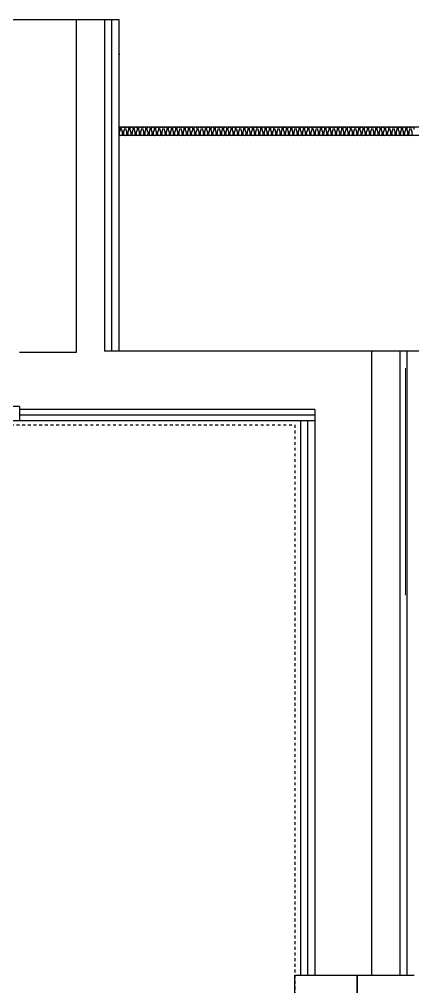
# Model space of a CAD drawing. Header units: millimetres. Extents: x 0 to 15563, y 0 to 9870.
# Drawn here: x 13760 to 14452, y 5120 to 6825 of the extents above; entities that cross this region are included whole.
import ezdxf

# ---------------------------------------------------------------- set-up
doc = ezdxf.new("R2010")
doc.units = ezdxf.units.MM
doc.linetypes.add('HIDDEN', pattern=[10, 5, -5])
for name, color, linetype in [('전용면적', 30, 'Continuous'), ('주동원본-1$0$A_DRY', 5, 'Continuous'), ('주동원본-1$0$A_INS', 8, 'Continuous'), ('주동원본-1$0$A_STL-2', 34, 'Continuous'), ('주동원본-1$0$A_WIN', 126, 'Continuous'), ('주동원본-1$0$AS_CON', 10, 'Continuous')]:
    doc.layers.add(name, color=color, linetype=linetype)
doc.layers.add('주동원본-1$0$F-FUR', color=6, linetype='Continuous', lineweight=0)

msp = doc.modelspace()

# ---------------------------------------------------------------- linework, layer by layer
msp.add_line((13735, 6825), (13935, 6825))
at = {"layer": '전용면적', "linetype": 'HIDDEN'}
for p, q in [((13725, 6110), (14245, 6110)), ((14245, 6110), (14245, 1610))]:
    msp.add_line(p, q, dxfattribs=at)
at = {"layer": '주동원본-1$0$A_DRY'}
for p, q in [((13910, 6825), (13910, 6240)), ((13935, 6825), (13935, 6620)), ((13935, 6240), (13910, 6240)), ((14430, 6240), (14430, 5140)), ((13760, 6142.5), (11165, 6142.5)), ((13760, 6142.5), (13760, 6117.5)), ((14280, 6137.5), (13760, 6137.5)), ((14280, 6137.5), (14280, 5140)), ((13760, 6117.5), (11165, 6117.5)), ((14280, 6117.5), (13760, 6117.5)), ((14255, 6117.5), (14255, 5140))]:
    msp.add_line(p, q, dxfattribs=at)
at = {"layer": '주동원본-1$0$A_DRY', "color": 8}
for p, q in [((13922.5, 6825), (13922.5, 6240)), ((14442.5, 6240), (14442.5, 5140)), ((14280, 6127.5), (13760, 6127.5)), ((14267.5, 6117.5), (14267.5, 5140))]:
    msp.add_line(p, q, dxfattribs=at)
at = {"layer": '주동원본-1$0$A_INS', "ltscale": 0.7}
for p, q in [((13860, 6825), (13860, 6237.5)), ((13935.9, 6624.1), (13937.8, 6630.9)), ((13939.7, 6630.9), (13941.6, 6624.1)), ((13943.4, 6624.1), (13945.3, 6630.9)), ((13947.2, 6630.9), (13949.1, 6624.1)), ((13950.9, 6624.1), (13952.8, 6630.9)), ((13954.7, 6630.9), (13956.6, 6624.1)), ((13958.4, 6624.1), (13960.3, 6630.9)), ((13962.2, 6630.9), (13964.1, 6624.1)), ((13965.9, 6624.1), (13967.8, 6630.9)), ((13969.7, 6630.9), (13971.6, 6624.1)), ((13973.4, 6624.1), (13975.3, 6630.9)), ((13977.2, 6630.9), (13979.1, 6624.1)), ((13980.9, 6624.1), (13982.8, 6630.9)), ((13984.7, 6630.9), (13986.6, 6624.1)), ((13988.4, 6624.1), (13990.3, 6630.9)), ((13992.2, 6630.9), (13994.1, 6624.1)), ((13995.9, 6624.1), (13997.8, 6630.9)), ((13999.7, 6630.9), (14001.6, 6624.1)), ((14003.4, 6624.1), (14005.3, 6630.9)), ((14007.2, 6630.9), (14009.1, 6624.1)), ((14010.9, 6624.1), (14012.8, 6630.9)), ((14014.7, 6630.9), (14016.6, 6624.1)), ((14018.4, 6624.1), (14020.3, 6630.9)), ((14022.2, 6630.9), (14024.1, 6624.1)), ((14025.9, 6624.1), (14027.8, 6630.9)), ((14029.7, 6630.9), (14031.6, 6624.1)), ((14033.4, 6624.1), (14035.3, 6630.9)), ((14037.2, 6630.9), (14039.1, 6624.1)), ((14040.9, 6624.1), (14042.8, 6630.9)), ((14044.7, 6630.9), (14046.6, 6624.1)), ((14048.4, 6624.1), (14050.3, 6630.9)), ((14052.2, 6630.9), (14054.1, 6624.1)), ((14055.9, 6624.1), (14057.8, 6630.9)), ((14059.7, 6630.9), (14061.6, 6624.1)), ((14063.4, 6624.1), (14065.3, 6630.9)), ((14067.2, 6630.9), (14069.1, 6624.1)), ((14070.9, 6624.1), (14072.8, 6630.9)), ((14074.7, 6630.9), (14076.6, 6624.1)), ((14078.4, 6624.1), (14080.3, 6630.9)), ((14082.2, 6630.9), (14084.1, 6624.1)), ((14085.9, 6624.1), (14087.8, 6630.9)), ((14089.7, 6630.9), (14091.6, 6624.1)), ((14093.4, 6624.1), (14095.3, 6630.9)), ((14097.2, 6630.9), (14099.1, 6624.1)), ((14100.9, 6624.1), (14102.8, 6630.9)), ((14104.7, 6630.9), (14106.6, 6624.1)), ((14108.4, 6624.1), (14110.3, 6630.9)), ((14112.2, 6630.9), (14114.1, 6624.1)), ((14115.9, 6624.1), (14117.8, 6630.9)), ((14119.7, 6630.9), (14121.6, 6624.1)), ((14123.4, 6624.1), (14125.3, 6630.9)), ((14127.2, 6630.9), (14129.1, 6624.1)), ((14130.9, 6624.1), (14132.8, 6630.9)), ((14134.7, 6630.9), (14136.6, 6624.1)), ((14138.4, 6624.1), (14140.3, 6630.9)), ((14142.2, 6630.9), (14144.1, 6624.1)), ((14145.9, 6624.1), (14147.8, 6630.9)), ((14149.7, 6630.9), (14151.6, 6624.1)), ((14153.4, 6624.1), (14155.3, 6630.9)), ((14157.2, 6630.9), (14159.1, 6624.1)), ((14160.9, 6624.1), (14162.8, 6630.9)), ((14164.7, 6630.9), (14166.6, 6624.1)), ((14168.4, 6624.1), (14170.3, 6630.9)), ((14172.2, 6630.9), (14174.1, 6624.1)), ((14175.9, 6624.1), (14177.8, 6630.9)), ((14179.7, 6630.9), (14181.6, 6624.1)), ((14183.4, 6624.1), (14185.3, 6630.9)), ((14187.2, 6630.9), (14189.1, 6624.1)), ((14190.9, 6624.1), (14192.8, 6630.9)), ((14194.7, 6630.9), (14196.6, 6624.1)), ((14198.4, 6624.1), (14200.3, 6630.9)), ((14202.2, 6630.9), (14204.1, 6624.1)), ((14205.9, 6624.1), (14207.8, 6630.9)), ((14209.7, 6630.9), (14211.6, 6624.1)), ((14213.4, 6624.1), (14215.3, 6630.9)), ((14217.2, 6630.9), (14219.1, 6624.1)), ((14220.9, 6624.1), (14222.8, 6630.9)), ((14224.7, 6630.9), (14226.6, 6624.1)), ((14228.4, 6624.1), (14230.3, 6630.9)), ((14232.2, 6630.9), (14234.1, 6624.1)), ((14235.9, 6624.1), (14237.8, 6630.9)), ((14239.7, 6630.9), (14241.6, 6624.1)), ((14243.4, 6624.1), (14245.3, 6630.9)), ((14247.2, 6630.9), (14249.1, 6624.1)), ((14250.9, 6624.1), (14252.8, 6630.9)), ((14254.7, 6630.9), (14256.6, 6624.1)), ((14258.4, 6624.1), (14260.3, 6630.9)), ((14262.2, 6630.9), (14264.1, 6624.1)), ((14265.9, 6624.1), (14267.8, 6630.9)), ((14269.7, 6630.9), (14271.6, 6624.1)), ((14273.4, 6624.1), (14275.3, 6630.9)), ((14277.2, 6630.9), (14279.1, 6624.1)), ((14280.9, 6624.1), (14282.8, 6630.9)), ((14284.7, 6630.9), (14286.6, 6624.1)), ((14288.4, 6624.1), (14290.3, 6630.9)), ((14292.2, 6630.9), (14294.1, 6624.1)), ((14295.9, 6624.1), (14297.8, 6630.9)), ((14299.7, 6630.9), (14301.6, 6624.1)), ((14303.4, 6624.1), (14305.3, 6630.9)), ((14307.2, 6630.9), (14309.1, 6624.1)), ((14310.9, 6624.1), (14312.8, 6630.9)), ((14314.7, 6630.9), (14316.6, 6624.1)), ((14318.4, 6624.1), (14320.3, 6630.9)), ((14322.2, 6630.9), (14324.1, 6624.1)), ((14325.9, 6624.1), (14327.8, 6630.9)), ((14329.7, 6630.9), (14331.6, 6624.1)), ((14333.4, 6624.1), (14335.3, 6630.9)), ((14337.2, 6630.9), (14339.1, 6624.1)), ((14340.9, 6624.1), (14342.8, 6630.9)), ((14344.7, 6630.9), (14346.6, 6624.1)), ((14348.4, 6624.1), (14350.3, 6630.9)), ((14352.2, 6630.9), (14354.1, 6624.1)), ((14355.9, 6624.1), (14357.8, 6630.9)), ((14359.7, 6630.9), (14361.6, 6624.1)), ((14363.4, 6624.1), (14365.3, 6630.9)), ((14367.2, 6630.9), (14369.1, 6624.1)), ((14370.9, 6624.1), (14372.8, 6630.9)), ((14374.7, 6630.9), (14376.6, 6624.1)), ((14378.4, 6624.1), (14380.3, 6630.9)), ((14382.2, 6630.9), (14384.1, 6624.1)), ((14385.9, 6624.1), (14387.8, 6630.9)), ((14389.7, 6630.9), (14391.6, 6624.1)), ((14393.4, 6624.1), (14395.3, 6630.9)), ((14397.2, 6630.9), (14399.1, 6624.1)), ((14400.9, 6624.1), (14402.8, 6630.9)), ((14404.7, 6630.9), (14406.6, 6624.1)), ((14408.4, 6624.1), (14410.3, 6630.9)), ((14412.2, 6630.9), (14414.1, 6624.1)), ((14415.9, 6624.1), (14417.8, 6630.9)), ((14419.7, 6630.9), (14421.6, 6624.1)), ((14423.4, 6624.1), (14425.3, 6630.9)), ((14427.2, 6630.9), (14429.1, 6624.1)), ((14430.9, 6624.1), (14432.8, 6630.9)), ((14434.7, 6630.9), (14436.6, 6624.1)), ((14438.4, 6624.1), (14440.3, 6630.9)), ((14442.2, 6630.9), (14444.1, 6624.1)), ((14445.9, 6624.1), (14447.8, 6630.9)), ((14449.7, 6630.9), (14451.6, 6624.1)), ((13860, 6237.5), (13760, 6237.5)), ((14380, 6240), (14380, 5140))]:
    msp.add_line(p, q, dxfattribs=at)
at = {"layer": '주동원본-1$0$A_INS', "ltscale": 0.5}
msp.add_line((15120, 6635), (13935, 6635), dxfattribs=at)
at = {"layer": '주동원본-1$0$A_INS', "ltscale": 0.7}
for centre, start, end in [((13935, 6632), 339.2211, 89.9931), ((13942.5, 6632), 90.0069, 200.7789), ((13942.5, 6632), 339.2211, 89.9931), ((13950, 6632), 90.0069, 200.7789), ((13950, 6632), 339.2211, 89.9931), ((13957.5, 6632), 90.0069, 200.7789), ((13957.5, 6632), 339.2211, 89.9931), ((13965, 6632), 90.0069, 200.7789), ((13965, 6632), 339.2211, 89.9931), ((13972.5, 6632), 90.0069, 200.7789), ((13972.5, 6632), 339.2211, 89.9931), ((13980, 6632), 90.0069, 200.7789), ((13980, 6632), 339.2211, 89.9931), ((13987.5, 6632), 90.0069, 200.7789), ((13987.5, 6632), 339.2211, 89.9931), ((13995, 6632), 90.0069, 200.7789), ((13995, 6632), 339.2211, 89.9931), ((14002.5, 6632), 90.0069, 200.7789), ((14002.5, 6632), 339.2211, 89.9931), ((14010, 6632), 90.0069, 200.7789), ((14010, 6632), 339.2211, 89.9931), ((14017.5, 6632), 90.0069, 200.7789), ((14017.5, 6632), 339.2211, 89.9931), ((14025, 6632), 90.0069, 200.7789), ((14025, 6632), 339.2211, 89.9931), ((14032.5, 6632), 90.0069, 200.7789), ((14032.5, 6632), 339.2211, 89.9931), ((14040, 6632), 90.0069, 200.7789), ((14040, 6632), 339.2211, 89.9931), ((14047.5, 6632), 90.0069, 200.7789), ((14047.5, 6632), 339.2211, 89.9931), ((14055, 6632), 90.0069, 200.7789), ((14055, 6632), 339.2211, 89.9931), ((14062.5, 6632), 90.0069, 200.7789), ((14062.5, 6632), 339.2211, 89.9931), ((14070, 6632), 90.0069, 200.7789), ((14070, 6632), 339.2211, 89.9931), ((14077.5, 6632), 90.0069, 200.7789), ((14077.5, 6632), 339.2211, 89.9931), ((14085, 6632), 90.0069, 200.7789), ((14085, 6632), 339.2211, 89.9931), ((14092.5, 6632), 90.0069, 200.7789), ((14092.5, 6632), 339.2211, 89.9931), ((14100, 6632), 90.0069, 200.7789), ((14100, 6632), 339.2211, 89.9931), ((14107.5, 6632), 90.0069, 200.7789), ((14107.5, 6632), 339.2211, 89.9931), ((14115, 6632), 90.0069, 200.7789), ((14115, 6632), 339.2211, 89.9931), ((14122.5, 6632), 90.0069, 200.7789), ((14122.5, 6632), 339.2211, 89.9931), ((14130, 6632), 90.0069, 200.7789), ((14130, 6632), 339.2211, 89.9931), ((14137.5, 6632), 90.0069, 200.7789), ((14137.5, 6632), 339.2211, 89.9931), ((14145, 6632), 90.0069, 200.7789), ((14145, 6632), 339.2211, 89.9931), ((14152.5, 6632), 90.0069, 200.7789), ((14152.5, 6632), 339.2211, 89.9931), ((14160, 6632), 90.0069, 200.7789), ((14160, 6632), 339.2211, 89.9931), ((14167.5, 6632), 90.0069, 200.7789), ((14167.5, 6632), 339.2211, 89.9931), ((14175, 6632), 90.0069, 200.7789), ((14175, 6632), 339.2211, 89.9931), ((14182.5, 6632), 90.0069, 200.7789), ((14182.5, 6632), 339.2211, 89.9931), ((14190, 6632), 90.0069, 200.7789), ((14190, 6632), 339.2211, 89.9931), ((14197.5, 6632), 90.0069, 200.7789), ((14197.5, 6632), 339.2211, 89.9931), ((14205, 6632), 90.0069, 200.7789), ((14205, 6632), 339.2211, 89.9931), ((14212.5, 6632), 90.0069, 200.7789), ((14212.5, 6632), 339.2211, 89.9931), ((14220, 6632), 90.0069, 200.7789), ((14220, 6632), 339.2211, 89.9931), ((14227.5, 6632), 90.0069, 200.7789), ((14227.5, 6632), 339.2211, 89.9931), ((14235, 6632), 90.0069, 200.7789), ((14235, 6632), 339.2211, 89.9931), ((14242.5, 6632), 90.0069, 200.7789), ((14242.5, 6632), 339.2211, 89.9931), ((14250, 6632), 90.0069, 200.7789), ((14250, 6632), 339.2211, 89.9931), ((14257.5, 6632), 90.0069, 200.7789), ((14257.5, 6632), 339.2211, 89.9931), ((14265, 6632), 90.0069, 200.7789), ((14265, 6632), 339.2211, 89.9931), ((14272.5, 6632), 90.0069, 200.7789), ((14272.5, 6632), 339.2211, 89.9931), ((14280, 6632), 90.0069, 200.7789), ((14280, 6632), 339.2211, 89.9931), ((14287.5, 6632), 90.0069, 200.7789), ((14287.5, 6632), 339.2211, 89.9931), ((14295, 6632), 90.0069, 200.7789), ((14295, 6632), 339.2211, 89.9931), ((14302.5, 6632), 90.0069, 200.7789), ((14302.5, 6632), 339.2211, 89.9931), ((14310, 6632), 90.0069, 200.7789), ((14310, 6632), 339.2211, 89.9931), ((14317.5, 6632), 90.0069, 200.7789), ((14317.5, 6632), 339.2211, 89.9931), ((14325, 6632), 90.0069, 200.7789), ((14325, 6632), 339.2211, 89.9931), ((14332.5, 6632), 90.0069, 200.7789), ((14332.5, 6632), 339.2211, 89.9931), ((14340, 6632), 90.0069, 200.7789), ((14340, 6632), 339.2211, 89.9931), ((14347.5, 6632), 90.0069, 200.7789), ((14347.5, 6632), 339.2211, 89.9931), ((14355, 6632), 90.0069, 200.7789), ((14355, 6632), 339.2211, 89.9931), ((14362.5, 6632), 90.0069, 200.7789), ((14362.5, 6632), 339.2211, 89.9931), ((14370, 6632), 90.0069, 200.7789), ((14370, 6632), 339.2211, 89.9931), ((14377.5, 6632), 90.0069, 200.7789), ((14377.5, 6632), 339.2211, 89.9931), ((14385, 6632), 90.0069, 200.7789), ((14385, 6632), 339.2211, 89.9931), ((14392.5, 6632), 90.0069, 200.7789), ((14392.5, 6632), 339.2211, 89.9931), ((14400, 6632), 90.0069, 200.7789), ((14400, 6632), 339.2211, 89.9931), ((14407.5, 6632), 90.0069, 200.7789), ((14407.5, 6632), 339.2211, 89.9931), ((14415, 6632), 90.0069, 200.7789), ((14415, 6632), 339.2211, 89.9931), ((14422.5, 6632), 90.0069, 200.7789), ((14422.5, 6632), 339.2211, 89.9931), ((14430, 6632), 90.0069, 200.7789), ((14430, 6632), 339.2211, 89.9931), ((14437.5, 6632), 90.0069, 200.7789), ((14437.5, 6632), 339.2211, 89.9931), ((14445, 6632), 90.0069, 200.7789), ((14445, 6632), 339.2211, 89.9931), ((14452.5, 6632), 90.0069, 200.7789), ((14452.5, 6632), 339.2211, 89.9931), ((13938.7, 6623), 159.2142, 20.7858), ((13946.2, 6623), 159.2142, 20.7858), ((13953.7, 6623), 159.2142, 20.7858), ((13961.2, 6623), 159.2142, 20.7858), ((13968.7, 6623), 159.2142, 20.7858), ((13976.2, 6623), 159.2142, 20.7858), ((13983.7, 6623), 159.2142, 20.7858), ((13991.2, 6623), 159.2142, 20.7858), ((13998.7, 6623), 159.2142, 20.7858), ((14006.2, 6623), 159.2142, 20.7858), ((14013.7, 6623), 159.2142, 20.7858), ((14021.2, 6623), 159.2142, 20.7858), ((14028.7, 6623), 159.2142, 20.7858), ((14036.2, 6623), 159.2142, 20.7858), ((14043.7, 6623), 159.2142, 20.7858), ((14051.2, 6623), 159.2142, 20.7858), ((14058.7, 6623), 159.2142, 20.7858), ((14066.2, 6623), 159.2142, 20.7858), ((14073.7, 6623), 159.2142, 20.7858), ((14081.2, 6623), 159.2142, 20.7858), ((14088.7, 6623), 159.2142, 20.7858), ((14096.2, 6623), 159.2142, 20.7858), ((14103.7, 6623), 159.2142, 20.7858), ((14111.2, 6623), 159.2142, 20.7858), ((14118.7, 6623), 159.2142, 20.7858), ((14126.2, 6623), 159.2142, 20.7858), ((14133.7, 6623), 159.2142, 20.7858), ((14141.2, 6623), 159.2142, 20.7858), ((14148.7, 6623), 159.2142, 20.7858), ((14156.2, 6623), 159.2142, 20.7858), ((14163.7, 6623), 159.2142, 20.7858), ((14171.2, 6623), 159.2142, 20.7858), ((14178.7, 6623), 159.2142, 20.7858), ((14186.2, 6623), 159.2142, 20.7858), ((14193.7, 6623), 159.2142, 20.7858), ((14201.2, 6623), 159.2142, 20.7858), ((14208.7, 6623), 159.2142, 20.7858), ((14216.2, 6623), 159.2142, 20.7858), ((14223.7, 6623), 159.2142, 20.7858), ((14231.2, 6623), 159.2142, 20.7858), ((14238.7, 6623), 159.2142, 20.7858), ((14246.2, 6623), 159.2142, 20.7858), ((14253.7, 6623), 159.2142, 20.7858), ((14261.2, 6623), 159.2142, 20.7858), ((14268.7, 6623), 159.2142, 20.7858), ((14276.2, 6623), 159.2142, 20.7858), ((14283.7, 6623), 159.2142, 20.7858), ((14291.2, 6623), 159.2142, 20.7858), ((14298.7, 6623), 159.2142, 20.7858), ((14306.2, 6623), 159.2142, 20.7858), ((14313.7, 6623), 159.2142, 20.7858), ((14321.2, 6623), 159.2142, 20.7858), ((14328.7, 6623), 159.2142, 20.7858), ((14336.2, 6623), 159.2142, 20.7858), ((14343.7, 6623), 159.2142, 20.7858), ((14351.2, 6623), 159.2142, 20.7858), ((14358.7, 6623), 159.2142, 20.7858), ((14366.2, 6623), 159.2142, 20.7858), ((14373.7, 6623), 159.2142, 20.7858), ((14381.2, 6623), 159.2142, 20.7858), ((14388.7, 6623), 159.2142, 20.7858), ((14396.2, 6623), 159.2142, 20.7858), ((14403.7, 6623), 159.2142, 20.7858), ((14411.2, 6623), 159.2142, 20.7858), ((14418.7, 6623), 159.2142, 20.7858), ((14426.2, 6623), 159.2142, 20.7858), ((14433.7, 6623), 159.2142, 20.7858), ((14441.2, 6623), 159.2142, 20.7858), ((14448.7, 6623), 159.2142, 20.7858)]:
    msp.add_arc(centre, 3, start, end, dxfattribs=at)
at = {"layer": '주동원본-1$0$A_STL-2'}
for p, q in [((13936.9, 6763), (13935, 6763)), ((13936.9, 6635), (13935, 6635))]:
    msp.add_line(p, q, dxfattribs=at)
at = {"layer": '주동원본-1$0$A_WIN', "linetype": 'Continuous'}
for p, q in [((14245, 5100), (14245, 5140)), ((14245, 5140), (14355, 5140)), ((14355, 5140), (14355, 5100)), ((14355, 5100), (14355, 5140)), ((14355, 5140), (14455, 5140))]:
    msp.add_line(p, q, dxfattribs=at)
at = {"layer": '주동원본-1$0$AS_CON', "ltscale": 0.5}
for p, q in [((15135, 6620), (13935, 6620)), ((13935, 6620), (13935, 6240)), ((15355, 6240), (13935, 6240))]:
    msp.add_line(p, q, dxfattribs=at)
at = {"layer": '주동원본-1$0$F-FUR'}
msp.add_line((14440, 6210), (14440, 5810), dxfattribs=at)

doc.saveas('drawing.dxf')
